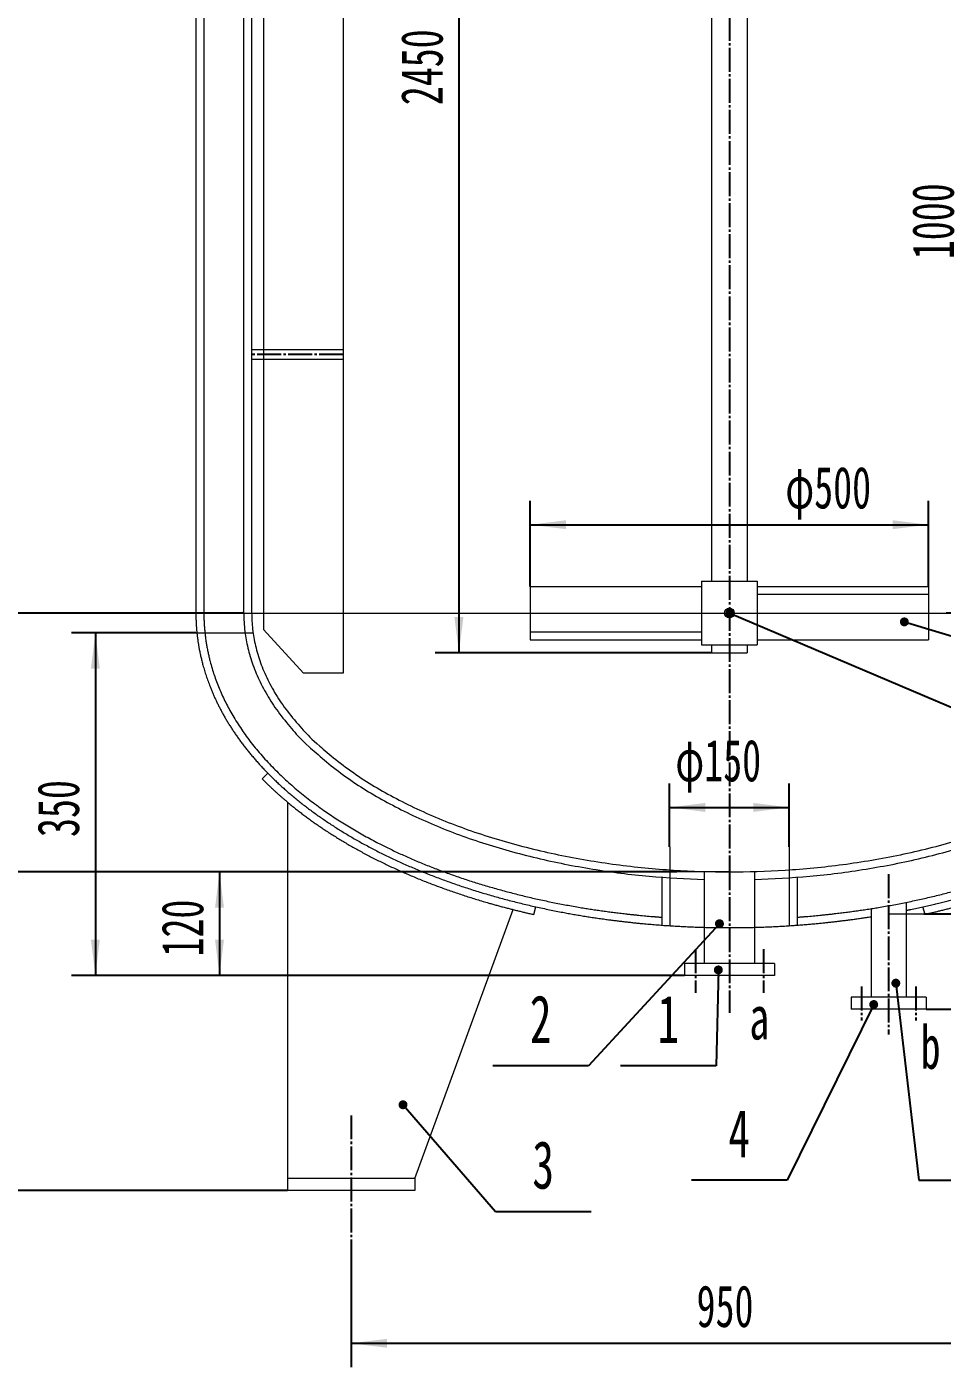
# Model space of a CAD drawing. Header units: millimetres. Extents: x -3150 to 3150, y -4455 to 4455.
# Drawn here: x -2094 to -945, y 110 to 1793 of the extents above; entities that cross this region are included whole.
import ezdxf

# ---------------------------------------------------------------- set-up
doc = ezdxf.new("R2010")
doc.units = ezdxf.units.MM
doc.linetypes.add('EB_DASHDOT', pattern=[39, 30, -3, 3, -3])
for name, color, linetype, lineweight in [('CAXA0', 7, 'Continuous', 70), ('CAXA1', 1, 'EB_DASHDOT', 25), ('CAXA4', 3, 'Continuous', 25)]:
    doc.layers.add(name, color=color, linetype=linetype, lineweight=lineweight)
doc.styles.add('UserTxtStyle6', font='SIMFANG.TTF', dxfattribs={"width": 0.667})
doc.styles.add('标准', font='SIMFANG.TTF', dxfattribs={"width": 0.667})
doc.dimstyles.new('标准', dxfattribs={"dimscale": 15, "dimtxt": 3.5, "dimasz": 3, "dimexe": 2, "dimexo": 0, "dimgap": 0.065, "dimtad": 1, "dimdec": 1, "dimdsep": 46, "dimtxsty": '标准', "dimcen": 0, "dimdle": 4, "dimadec": 4, "dimazin": 2, "dimtfac": 1, "dimtdec": 3, "dimtmove": 0, "dimatfit": 3, "dimldrblk": 'NONE', "dimfxl": 0, "dimtolj": 1, "dimtzin": 0, "dimarcsym": 0})

# ---------------------------------------------------------------- blocks, each defined once
blk = doc.blocks.new('*CAXBLOCK4447')
at = {"layer": 'CAXA0', "linetype": 'Continuous', "lineweight": 25}
for points in [[(-1287.1, 813.1), (-1242.1, 807.4), (-1242.1, 818.7)], [(-1137.1, 813.1), (-1182.1, 807.4), (-1182.1, 818.7)]]:
    blk.add_hatch(color=0, dxfattribs=at).paths.add_polyline_path(points, flags=0)
at = {"layer": 'CAXA0', "color": 0, "linetype": 'Continuous', "lineweight": 25}
for p, q in [((-1287.1, 763.5), (-1287.1, 843.1)), ((-1137.1, 763.5), (-1137.1, 843.1)), ((-1287.1, 813.1), (-1137.1, 813.1))]:
    blk.add_line(p, q, dxfattribs=at)
at = {"layer": 'CAXA0', "color": 0, "linetype": 'Continuous', "lineweight": 25, "insert": (-1279.9, 898.3), "char_height": 52.5, "attachment_point": 1, "style": '标准'}
blk.add_mtext('\\fFangSong_GB2312|b0|i0|p34;φ150', dxfattribs=at)
blk = doc.blocks.new('_None')
blk = doc.blocks.new('*CAXBLOCK4548')
at = {"layer": 'CAXA0', "linetype": 'Continuous', "lineweight": 25}
for points in [[(-1462.1, 1168), (-1417.1, 1162.4), (-1417.1, 1173.6)], [(-962.1, 1168), (-1007.1, 1162.4), (-1007.1, 1173.6)]]:
    blk.add_hatch(color=0, dxfattribs=at).paths.add_polyline_path(points, flags=0)
at = {"layer": 'CAXA0', "color": 0, "linetype": 'Continuous', "lineweight": 25}
for p, q in [((-1462.1, 1090.6), (-1462.1, 1198)), ((-962.1, 1090.6), (-962.1, 1198)), ((-1462.1, 1168), (-962.1, 1168))]:
    blk.add_line(p, q, dxfattribs=at)
at = {"layer": 'CAXA0', "color": 0, "linetype": 'Continuous', "lineweight": 25, "insert": (-1141.8, 1240.9), "char_height": 52.5, "attachment_point": 1, "style": '标准'}
blk.add_mtext('\\fFangSong_GB2312|b0|i0|p34;φ500', dxfattribs=at)
blk = doc.blocks.new('*CAXBLOCK5053')
at = {"layer": 'CAXA0', "linetype": 'Continuous', "lineweight": 25}
for points in [[(-909.8, 2057.1), (-915.4, 2012.1), (-904.1, 2012.1)], [(-909.8, 1057.1), (-915.4, 1102.1), (-904.1, 1102.1)]]:
    blk.add_hatch(color=0, dxfattribs=at).paths.add_polyline_path(points, flags=0)
at = {"layer": 'CAXA0', "color": 0, "linetype": 'Continuous', "lineweight": 25}
for p, q in [((-1065.2, 2057.1), (-879.8, 2057.1)), ((-909.8, 2057.1), (-909.8, 1057.1)), ((-602.1, 1057.1), (-939.8, 1057.1))]:
    blk.add_line(p, q, dxfattribs=at)
at = {"layer": 'CAXA0', "color": 0, "linetype": 'Continuous', "lineweight": 25, "insert": (-982.7, 1501.3), "char_height": 52.5, "attachment_point": 1, "rotation": 90, "style": '标准'}
blk.add_mtext('\\fFangSong_GB2312|b0|i0|p34;1000', dxfattribs=at)
blk = doc.blocks.new('*CAXBLOCK5255')
at = {"layer": 'CAXA0', "linetype": 'Continuous', "lineweight": 25}
for points in [[(-1212.1, 2245.7), (-1258, 2245.8), (-1255.3, 2234.9)], [(-1078.7, 2190.5), (-1046.2, 2158.1), (-1055.8, 2152.3)]]:
    blk.add_hatch(color=0, dxfattribs=at).paths.add_polyline_path(points, flags=0)
at = {"layer": 'CAXA0', "color": 0, "linetype": 'Continuous', "lineweight": 25}
blk.add_line((-1169.3, 2099.9), (-1057.5, 2211.7), dxfattribs=at)
for start, end in [(90, 108.2301), (26.7699, 45)]:
    blk.add_arc((-1212.1, 2057.1), 188.6, start, end, dxfattribs=at)
at = {"layer": 'CAXA0', "color": 0, "linetype": 'Continuous', "lineweight": 25, "insert": (-1193.1, 2267.3), "char_height": 52.5, "attachment_point": 1, "style": '标准'}
blk.add_mtext('\\fFangSong_GB2312|b0|i0|p34;45{%%D}', dxfattribs=at)
blk = doc.blocks.new('*CAXBLOCK5457')
at = {"layer": 'CAXA0', "linetype": 'Continuous', "lineweight": 25}
for points in [[(-1551.7, 3348), (-1557.4, 3303), (-1546.1, 3303)], [(-1551.7, 1007.1), (-1557.4, 1052.1), (-1546.1, 1052.1)]]:
    blk.add_hatch(color=0, dxfattribs=at).paths.add_polyline_path(points, flags=0)
at = {"layer": 'CAXA0', "color": 0, "linetype": 'Continuous', "lineweight": 25}
for p, q in [((-1375, 3348), (-1581.7, 3348)), ((-1551.7, 3348), (-1551.7, 1007.1)), ((-1234.6, 1007.1), (-1581.7, 1007.1))]:
    blk.add_line(p, q, dxfattribs=at)
at = {"layer": 'CAXA0', "color": 0, "linetype": 'Continuous', "lineweight": 25, "insert": (-1624.6, 1694.6), "char_height": 52.5, "attachment_point": 1, "rotation": 90, "style": '标准'}
blk.add_mtext('\\fFangSong_GB2312|b0|i0|p34;2450', dxfattribs=at)
blk = doc.blocks.new('*CAXBLOCK5962')
at = {"layer": 'CAXA0', "linetype": 'Continuous', "lineweight": 25}
for points in [[(-1687.1, 140.3), (-1642.1, 134.7), (-1642.1, 145.9)], [(-737.1, 140.3), (-782.1, 134.7), (-782.1, 145.9)]]:
    blk.add_hatch(color=0, dxfattribs=at).paths.add_polyline_path(points, flags=0)
at = {"layer": 'CAXA0', "color": 0, "linetype": 'Continuous', "lineweight": 25}
for p, q in [((-1687.1, 254.9), (-1687.1, 110.3)), ((-737.1, 254.9), (-737.1, 110.3)), ((-1687.1, 140.3), (-737.1, 140.3))]:
    blk.add_line(p, q, dxfattribs=at)
at = {"layer": 'CAXA0', "color": 0, "linetype": 'Continuous', "lineweight": 25, "insert": (-1253.3, 213.2), "char_height": 52.5, "attachment_point": 1, "style": '标准'}
blk.add_mtext('\\fFangSong_GB2312|b0|i0|p34;950', dxfattribs=at)
blk = doc.blocks.new('*CAXBLOCK6063')
at = {"layer": 'CAXA0', "linetype": 'Continuous', "lineweight": 25}
for points in [[(-2354.9, 3991.1), (-2349.3, 3946.1), (-2360.5, 3946.1)], [(-2354.9, 332.1), (-2349.3, 377.1), (-2360.5, 377.1)]]:
    blk.add_hatch(color=0, dxfattribs=at).paths.add_polyline_path(points, flags=0)
at = {"layer": 'CAXA0', "color": 0, "linetype": 'Continuous', "lineweight": 25}
for p, q in [((-1396.6, 3991.1), (-2384.9, 3991.1)), ((-2354.9, 332.1), (-2354.9, 3991.1)), ((-1767.1, 332.1), (-2384.9, 332.1))]:
    blk.add_line(p, q, dxfattribs=at)
at = {"layer": 'CAXA0', "color": 0, "linetype": 'Continuous', "lineweight": 25, "insert": (-2427.8, 2105.8), "char_height": 52.5, "attachment_point": 1, "rotation": 90, "style": '标准'}
blk.add_mtext('\\fFangSong_GB2312|b0|i0|p34;3642', dxfattribs=at)
blk = doc.blocks.new('*CAXBLOCK6568')
at = {"layer": 'CAXA0', "linetype": 'Continuous', "lineweight": 25}
for points in [[(-2188.3, 2857.1), (-2193.9, 2812.1), (-2182.7, 2812.1)], [(-2188.3, 1057.1), (-2193.9, 1102.1), (-2182.7, 1102.1)]]:
    blk.add_hatch(color=0, dxfattribs=at).paths.add_polyline_path(points, flags=0)
at = {"layer": 'CAXA0', "color": 0, "linetype": 'Continuous', "lineweight": 25}
for p, q in [((-1878.7, 2857.1), (-2218.3, 2857.1)), ((-2188.3, 2857.1), (-2188.3, 1057.1)), ((-1822.1, 1057.1), (-2218.3, 1057.1))]:
    blk.add_line(p, q, dxfattribs=at)
at = {"layer": 'CAXA0', "color": 0, "linetype": 'Continuous', "lineweight": 25, "insert": (-2261.2, 1901.3), "char_height": 52.5, "attachment_point": 1, "rotation": 90, "style": '标准'}
blk.add_mtext('\\fFangSong_GB2312|b0|i0|p34;1800', dxfattribs=at)
blk = doc.blocks.new('*CAXBLOCK6669')
at = {"layer": 'CAXA0', "linetype": 'Continuous', "lineweight": 25}
for points in [[(-2188.3, 1057.1), (-2193.9, 1012.1), (-2182.7, 1012.1)], [(-2188.3, 732.1), (-2193.9, 777.1), (-2182.7, 777.1)]]:
    blk.add_hatch(color=0, dxfattribs=at).paths.add_polyline_path(points, flags=0)
at = {"layer": 'CAXA0', "color": 0, "linetype": 'Continuous', "lineweight": 25}
for p, q in [((-1822.1, 1057.1), (-2218.3, 1057.1)), ((-2188.3, 1057.1), (-2188.3, 732.1)), ((-1278.1, 732.1), (-2218.3, 732.1))]:
    blk.add_line(p, q, dxfattribs=at)
at = {"layer": 'CAXA0', "color": 0, "linetype": 'Continuous', "lineweight": 25, "insert": (-2261.2, 853.4), "char_height": 52.5, "attachment_point": 1, "rotation": 90, "style": '标准'}
blk.add_mtext('\\fFangSong_GB2312|b0|i0|p34;325', dxfattribs=at)
blk = doc.blocks.new('*CAXBLOCK6770')
at = {"layer": 'CAXA0', "linetype": 'Continuous', "lineweight": 25}
for points in [[(-2188.3, 732.1), (-2193.9, 687.1), (-2182.7, 687.1)], [(-2188.3, 332.1), (-2193.9, 377.1), (-2182.7, 377.1)]]:
    blk.add_hatch(color=0, dxfattribs=at).paths.add_polyline_path(points, flags=0)
at = {"layer": 'CAXA0', "color": 0, "linetype": 'Continuous', "lineweight": 25}
for p, q in [((-1278.1, 732.1), (-2218.3, 732.1)), ((-2188.3, 732.1), (-2188.3, 332.1)), ((-1767.1, 332.1), (-2218.3, 332.1))]:
    blk.add_line(p, q, dxfattribs=at)
at = {"layer": 'CAXA0', "color": 0, "linetype": 'Continuous', "lineweight": 25, "insert": (-2261.2, 490.9), "char_height": 52.5, "attachment_point": 1, "rotation": 90, "style": '标准'}
blk.add_mtext('\\fFangSong_GB2312|b0|i0|p34;400', dxfattribs=at)
blk = doc.blocks.new('*CAXBLOCK6871')
at = {"layer": 'CAXA0', "linetype": 'Continuous', "lineweight": 25}
for points in [[(-2008.3, 1032.1), (-2013.9, 987.1), (-2002.7, 987.1)], [(-2008.3, 602.1), (-2013.9, 647.1), (-2002.7, 647.1)]]:
    blk.add_hatch(color=0, dxfattribs=at).paths.add_polyline_path(points, flags=0)
at = {"layer": 'CAXA0', "color": 0, "linetype": 'Continuous', "lineweight": 25}
for p, q in [((-1882.1, 1032.1), (-2038.3, 1032.1)), ((-2008.3, 1032.1), (-2008.3, 602.1)), ((-1268.6, 602.1), (-2038.3, 602.1))]:
    blk.add_line(p, q, dxfattribs=at)
at = {"layer": 'CAXA0', "color": 0, "linetype": 'Continuous', "lineweight": 25, "insert": (-2081.2, 775.9), "char_height": 52.5, "attachment_point": 1, "rotation": 90, "style": '标准'}
blk.add_mtext('\\fFangSong_GB2312|b0|i0|p34;350', dxfattribs=at)
blk = doc.blocks.new('*CAXBLOCK6972')
at = {"layer": 'CAXA0', "linetype": 'Continuous', "lineweight": 25}
for points in [[(-1852.4, 732.1), (-1858, 687.1), (-1846.8, 687.1)], [(-1852.4, 602.1), (-1858, 647.1), (-1846.8, 647.1)]]:
    blk.add_hatch(color=0, dxfattribs=at).paths.add_polyline_path(points, flags=0)
at = {"layer": 'CAXA0', "color": 0, "linetype": 'Continuous', "lineweight": 25}
for p, q in [((-1278.1, 732.1), (-1882.4, 732.1)), ((-1852.4, 732.1), (-1852.4, 602.1)), ((-1268.6, 602.1), (-1882.4, 602.1))]:
    blk.add_line(p, q, dxfattribs=at)
at = {"layer": 'CAXA0', "color": 0, "linetype": 'Continuous', "lineweight": 25, "insert": (-1925.3, 625.9), "char_height": 52.5, "attachment_point": 1, "rotation": 90, "style": '标准'}
blk.add_mtext('\\fFangSong_GB2312|b0|i0|p34;120', dxfattribs=at)
blk = doc.blocks.new('CAXBLOCK72', base_point=(-1348.7, 488.5))
at = {"layer": 'CAXA0', "linetype": 'Continuous', "lineweight": 25}
blk.add_hatch(color=0, dxfattribs=at).paths.add_polyline_path([(-1220.3, 609.1), (-1220.4, 609.9), (-1220.6, 610.8), (-1220.9, 611.6), (-1221.4, 612.4), (-1221.9, 613), (-1222.6, 613.6), (-1223.4, 614.1), (-1224.2, 614.4), (-1225, 614.6), (-1225.9, 614.7), (-1226.8, 614.6), (-1227.7, 614.4), (-1228.5, 614.1), (-1229.2, 613.6), (-1229.9, 613), (-1230.5, 612.4), (-1230.9, 611.6), (-1231.3, 610.8), (-1231.5, 609.9), (-1231.5, 609.1), (-1231.5, 608.2), (-1231.3, 607.3), (-1230.9, 606.5), (-1230.5, 605.8), (-1229.9, 605.1), (-1229.2, 604.5), (-1228.5, 604.1), (-1227.7, 603.7), (-1226.8, 603.5), (-1225.9, 603.4), (-1225, 603.5), (-1224.2, 603.7), (-1223.4, 604.1), (-1222.6, 604.5), (-1221.9, 605.1), (-1221.4, 605.8), (-1220.9, 606.5), (-1220.6, 607.3), (-1220.4, 608.2)], flags=0)
at = {"layer": 'CAXA0', "color": 0, "linetype": 'Continuous', "lineweight": 25}
for p, q in [((-1225.9, 609.1), (-1228.7, 488.5)), ((-1228.7, 488.5), (-1348.7, 488.5))]:
    blk.add_line(p, q, dxfattribs=at)
at = {"layer": 'CAXA0', "color": 0, "linetype": 'Continuous', "lineweight": 25, "insert": (-1302.4, 577.2), "char_height": 60, "attachment_point": 1, "style": 'UserTxtStyle6'}
blk.add_mtext('\\fFangSong_GB2312|b0|i0|p34;1', dxfattribs=at)
blk = doc.blocks.new('CAXBLOCK71', base_point=(-1225.9, 609.1))
at = {"layer": 'CAXA0', "color": 0, "linetype": 'ByBlock', "lineweight": -2}
blk.add_blockref('CAXBLOCK72', (-1348.7, 488.5), dxfattribs=at)
blk = doc.blocks.new('CAXBLOCK74', base_point=(-1509, 488.5))
at = {"layer": 'CAXA0', "linetype": 'Continuous', "lineweight": 25}
blk.add_hatch(color=0, dxfattribs=at).paths.add_polyline_path([(-1218.9, 667), (-1219, 667.9), (-1219.2, 668.8), (-1219.5, 669.6), (-1220, 670.3), (-1220.5, 671), (-1221.2, 671.6), (-1222, 672), (-1222.8, 672.4), (-1223.6, 672.6), (-1224.5, 672.6), (-1225.4, 672.6), (-1226.3, 672.4), (-1227.1, 672), (-1227.8, 671.6), (-1228.5, 671), (-1229.1, 670.3), (-1229.5, 669.6), (-1229.9, 668.8), (-1230.1, 667.9), (-1230.2, 667), (-1230.1, 666.1), (-1229.9, 665.3), (-1229.5, 664.5), (-1229.1, 663.7), (-1228.5, 663), (-1227.8, 662.5), (-1227.1, 662), (-1226.3, 661.7), (-1225.4, 661.5), (-1224.5, 661.4), (-1223.6, 661.5), (-1222.8, 661.7), (-1222, 662), (-1221.2, 662.5), (-1220.5, 663), (-1220, 663.7), (-1219.5, 664.5), (-1219.2, 665.3), (-1219, 666.1)], flags=0)
at = {"layer": 'CAXA0', "color": 0, "linetype": 'Continuous', "lineweight": 25}
for p, q in [((-1224.5, 667), (-1389, 488.5)), ((-1389, 488.5), (-1509, 488.5))]:
    blk.add_line(p, q, dxfattribs=at)
at = {"layer": 'CAXA0', "color": 0, "linetype": 'Continuous', "lineweight": 25, "insert": (-1462.7, 577.2), "char_height": 60, "attachment_point": 1, "style": 'UserTxtStyle6'}
blk.add_mtext('\\fFangSong_GB2312|b0|i0|p34;2', dxfattribs=at)
blk = doc.blocks.new('CAXBLOCK73', base_point=(-1224.5, 667))
at = {"layer": 'CAXA0', "color": 0, "linetype": 'ByBlock', "lineweight": -2}
blk.add_blockref('CAXBLOCK74', (-1509, 488.5), dxfattribs=at)
blk = doc.blocks.new('CAXBLOCK76', base_point=(-1385.8, 305.8))
at = {"layer": 'CAXA0', "linetype": 'Continuous', "lineweight": 25}
blk.add_hatch(color=0, dxfattribs=at).paths.add_polyline_path([(-1616.3, 439.7), (-1616.4, 440.6), (-1616.6, 441.5), (-1616.9, 442.3), (-1617.4, 443), (-1617.9, 443.7), (-1618.6, 444.3), (-1619.4, 444.7), (-1620.2, 445.1), (-1621, 445.3), (-1621.9, 445.3), (-1622.8, 445.3), (-1623.7, 445.1), (-1624.5, 444.7), (-1625.2, 444.3), (-1625.9, 443.7), (-1626.5, 443), (-1626.9, 442.3), (-1627.3, 441.5), (-1627.5, 440.6), (-1627.5, 439.7), (-1627.5, 438.8), (-1627.3, 438), (-1626.9, 437.2), (-1626.5, 436.4), (-1625.9, 435.7), (-1625.2, 435.2), (-1624.5, 434.7), (-1623.7, 434.4), (-1622.8, 434.2), (-1621.9, 434.1), (-1621, 434.2), (-1620.2, 434.4), (-1619.4, 434.7), (-1618.6, 435.2), (-1617.9, 435.7), (-1617.4, 436.4), (-1616.9, 437.2), (-1616.6, 438), (-1616.4, 438.8)], flags=0)
at = {"layer": 'CAXA0', "color": 0, "linetype": 'Continuous', "lineweight": 25}
for p, q in [((-1621.9, 439.7), (-1505.8, 305.8)), ((-1505.8, 305.8), (-1385.8, 305.8))]:
    blk.add_line(p, q, dxfattribs=at)
at = {"layer": 'CAXA0', "color": 0, "linetype": 'Continuous', "lineweight": 25, "insert": (-1459.5, 394.4), "char_height": 60, "attachment_point": 1, "style": 'UserTxtStyle6'}
blk.add_mtext('\\fFangSong_GB2312|b0|i0|p34;3', dxfattribs=at)
blk = doc.blocks.new('CAXBLOCK75', base_point=(-1621.9, 439.7))
at = {"layer": 'CAXA0', "color": 0, "linetype": 'ByBlock', "lineweight": -2}
blk.add_blockref('CAXBLOCK76', (-1385.8, 305.8), dxfattribs=at)
blk = doc.blocks.new('CAXBLOCK82', base_point=(-444.7, 781.9))
at = {"layer": 'CAXA0', "linetype": 'Continuous', "lineweight": 25}
blk.add_hatch(color=0, dxfattribs=at).paths.add_polyline_path([(-1205.9, 1056.9), (-1206, 1057.8), (-1206.2, 1058.7), (-1206.5, 1059.5), (-1207, 1060.2), (-1207.5, 1060.9), (-1208.2, 1061.5), (-1209, 1061.9), (-1209.8, 1062.3), (-1210.6, 1062.5), (-1211.5, 1062.6), (-1212.4, 1062.5), (-1213.3, 1062.3), (-1214.1, 1061.9), (-1214.8, 1061.5), (-1215.5, 1060.9), (-1216.1, 1060.2), (-1216.5, 1059.5), (-1216.9, 1058.7), (-1217.1, 1057.8), (-1217.1, 1056.9), (-1217.1, 1056.1), (-1216.9, 1055.2), (-1216.5, 1054.4), (-1216.1, 1053.6), (-1215.5, 1053), (-1214.8, 1052.4), (-1214.1, 1051.9), (-1213.3, 1051.6), (-1212.4, 1051.4), (-1211.5, 1051.3), (-1210.6, 1051.4), (-1209.8, 1051.6), (-1209, 1051.9), (-1208.2, 1052.4), (-1207.5, 1053), (-1207, 1053.6), (-1206.5, 1054.4), (-1206.2, 1055.2), (-1206, 1056.1)], flags=0)
at = {"layer": 'CAXA0', "color": 0, "linetype": 'Continuous', "lineweight": 25}
for p, q in [((-1211.5, 1056.9), (-564.7, 781.9)), ((-564.7, 781.9), (-444.7, 781.9))]:
    blk.add_line(p, q, dxfattribs=at)
at = {"layer": 'CAXA0', "color": 0, "linetype": 'Continuous', "lineweight": 25, "insert": (-518.4, 870.5), "char_height": 60, "attachment_point": 1, "style": 'UserTxtStyle6'}
blk.add_mtext('\\fFangSong_GB2312|b0|i0|p34;8', dxfattribs=at)
blk = doc.blocks.new('CAXBLOCK81', base_point=(-1211.5, 1056.9))
at = {"layer": 'CAXA0', "color": 0, "linetype": 'ByBlock', "lineweight": -2}
blk.add_blockref('CAXBLOCK82', (-444.7, 781.9), dxfattribs=at)
blk = doc.blocks.new('CAXBLOCK84', base_point=(13.6, 781.9))
at = {"layer": 'CAXA0', "linetype": 'Continuous', "lineweight": 25}
blk.add_hatch(color=0, dxfattribs=at).paths.add_polyline_path([(-986.7, 1046), (-986.8, 1046.9), (-987, 1047.7), (-987.3, 1048.5), (-987.8, 1049.3), (-988.3, 1050), (-989, 1050.5), (-989.8, 1051), (-990.6, 1051.3), (-991.4, 1051.5), (-992.3, 1051.6), (-993.2, 1051.5), (-994.1, 1051.3), (-994.9, 1051), (-995.6, 1050.5), (-996.3, 1050), (-996.9, 1049.3), (-997.3, 1048.5), (-997.7, 1047.7), (-997.9, 1046.9), (-997.9, 1046), (-997.9, 1045.1), (-997.7, 1044.2), (-997.3, 1043.4), (-996.9, 1042.7), (-996.3, 1042), (-995.6, 1041.4), (-994.9, 1041), (-994.1, 1040.6), (-993.2, 1040.4), (-992.3, 1040.4), (-991.4, 1040.4), (-990.6, 1040.6), (-989.8, 1041), (-989, 1041.4), (-988.3, 1042), (-987.8, 1042.7), (-987.3, 1043.4), (-987, 1044.2), (-986.8, 1045.1)], flags=0)
at = {"layer": 'CAXA0', "color": 0, "linetype": 'Continuous', "lineweight": 25}
for p, q in [((-992.3, 1046), (-106.4, 781.9)), ((-106.4, 781.9), (13.6, 781.9))]:
    blk.add_line(p, q, dxfattribs=at)
at = {"layer": 'CAXA0', "color": 0, "linetype": 'Continuous', "lineweight": 25, "insert": (-60.2, 870.5), "char_height": 60, "attachment_point": 1, "style": 'UserTxtStyle6'}
blk.add_mtext('\\fFangSong_GB2312|b0|i0|p34;9', dxfattribs=at)
blk = doc.blocks.new('CAXBLOCK83', base_point=(-992.3, 1046))
at = {"layer": 'CAXA0', "color": 0, "linetype": 'ByBlock', "lineweight": -2}
blk.add_blockref('CAXBLOCK84', (13.6, 781.9), dxfattribs=at)
blk = doc.blocks.new('*CAXBLOCK130133')
at = {"layer": 'CAXA0', "linetype": 'Continuous', "lineweight": 25}
for points in [[(-776.4, 679.6), (-782.1, 634.6), (-770.8, 634.6)], [(-776.4, 559.6), (-782.1, 604.6), (-770.8, 604.6)]]:
    blk.add_hatch(color=0, dxfattribs=at).paths.add_polyline_path(points, flags=0)
at = {"layer": 'CAXA0', "color": 0, "linetype": 'Continuous', "lineweight": 25}
for p, q in [((-967.8, 679.6), (-746.4, 679.6)), ((-776.4, 679.6), (-776.4, 559.6)), ((-965.1, 559.6), (-746.4, 559.6))]:
    blk.add_line(p, q, dxfattribs=at)
at = {"layer": 'CAXA0', "color": 0, "linetype": 'Continuous', "lineweight": 25, "insert": (-849.3, 578.4), "char_height": 52.5, "attachment_point": 1, "rotation": 90, "style": '标准'}
blk.add_mtext('\\fFangSong_GB2312|b0|i0|p34;120', dxfattribs=at)
blk = doc.blocks.new('CAXBLOCK132', base_point=(-1259.7, 345.1))
at = {"layer": 'CAXA0', "linetype": 'Continuous', "lineweight": 25}
blk.add_hatch(color=0, dxfattribs=at).paths.add_polyline_path([(-1025.2, 565.5), (-1025.3, 566.4), (-1025.5, 567.3), (-1025.8, 568.1), (-1026.3, 568.8), (-1026.8, 569.5), (-1027.5, 570.1), (-1028.3, 570.5), (-1029.1, 570.9), (-1029.9, 571.1), (-1030.8, 571.2), (-1031.7, 571.1), (-1032.5, 570.9), (-1033.4, 570.5), (-1034.1, 570.1), (-1034.8, 569.5), (-1035.4, 568.8), (-1035.8, 568.1), (-1036.2, 567.3), (-1036.4, 566.4), (-1036.4, 565.5), (-1036.4, 564.6), (-1036.2, 563.8), (-1035.8, 563), (-1035.4, 562.2), (-1034.8, 561.5), (-1034.1, 561), (-1033.4, 560.5), (-1032.5, 560.2), (-1031.7, 560), (-1030.8, 559.9), (-1029.9, 560), (-1029.1, 560.2), (-1028.3, 560.5), (-1027.5, 561), (-1026.8, 561.5), (-1026.3, 562.2), (-1025.8, 563), (-1025.5, 563.8), (-1025.3, 564.6)], flags=0)
at = {"layer": 'CAXA0', "color": 0, "linetype": 'Continuous', "lineweight": 25}
for p, q in [((-1030.8, 565.5), (-1139.7, 345.1)), ((-1139.7, 345.1), (-1259.7, 345.1))]:
    blk.add_line(p, q, dxfattribs=at)
at = {"layer": 'CAXA0', "color": 0, "linetype": 'Continuous', "lineweight": 25, "insert": (-1213.4, 433.7), "char_height": 60, "attachment_point": 1, "style": 'UserTxtStyle6'}
blk.add_mtext('\\fFangSong_GB2312|b0|i0|p34;4', dxfattribs=at)
blk = doc.blocks.new('CAXBLOCK131', base_point=(-1030.8, 565.5))
at = {"layer": 'CAXA0', "color": 0, "linetype": 'ByBlock', "lineweight": -2}
blk.add_blockref('CAXBLOCK132', (-1259.7, 345.1), dxfattribs=at)
blk = doc.blocks.new('CAXBLOCK134', base_point=(-854.2, 345.1))
at = {"layer": 'CAXA0', "linetype": 'Continuous', "lineweight": 25}
blk.add_hatch(color=0, dxfattribs=at).paths.add_polyline_path([(-997.4, 592.5), (-997.5, 593.3), (-997.7, 594.2), (-998, 595), (-998.5, 595.8), (-999, 596.4), (-999.7, 597), (-1000.5, 597.5), (-1001.3, 597.8), (-1002.1, 598), (-1003, 598.1), (-1003.9, 598), (-1004.8, 597.8), (-1005.6, 597.5), (-1006.3, 597), (-1007, 596.4), (-1007.6, 595.8), (-1008, 595), (-1008.4, 594.2), (-1008.6, 593.3), (-1008.6, 592.5), (-1008.6, 591.6), (-1008.4, 590.7), (-1008, 589.9), (-1007.6, 589.2), (-1007, 588.5), (-1006.3, 587.9), (-1005.6, 587.4), (-1004.8, 587.1), (-1003.9, 586.9), (-1003, 586.8), (-1002.1, 586.9), (-1001.3, 587.1), (-1000.5, 587.4), (-999.7, 587.9), (-999, 588.5), (-998.5, 589.2), (-998, 589.9), (-997.7, 590.7), (-997.5, 591.6)], flags=0)
at = {"layer": 'CAXA0', "color": 0, "linetype": 'Continuous', "lineweight": 25}
for p, q in [((-1003, 592.5), (-974.2, 345.1)), ((-974.2, 345.1), (-854.2, 345.1))]:
    blk.add_line(p, q, dxfattribs=at)
at = {"layer": 'CAXA0', "color": 0, "linetype": 'Continuous', "lineweight": 25, "insert": (-927.9, 433.7), "char_height": 60, "attachment_point": 1, "style": 'UserTxtStyle6'}
blk.add_mtext('\\fFangSong_GB2312|b0|i0|p34;5', dxfattribs=at)
blk = doc.blocks.new('CAXBLOCK133', base_point=(-1003, 592.5))
at = {"layer": 'CAXA0', "color": 0, "linetype": 'ByBlock', "lineweight": -2}
blk.add_blockref('CAXBLOCK134', (-854.2, 345.1), dxfattribs=at)

msp = doc.modelspace()

# ---------------------------------------------------------------- linework, layer by layer
at = {"layer": 'CAXA0', "linetype": 'Continuous', "lineweight": 18}
for p, q in [((-1822.07, 2857.13), (-1822.07, 1057.13)), ((-1812.07, 2842.13), (-1812.07, 1057.13)), ((-1882.07, 2717.13), (-1882.07, 1057.13)), ((-1872.07, 2712.99), (-1872.07, 1057.13)), ((-1797.07, 2356.53), (-1797.07, 1036.34)), ((-1697.07, 2314.44), (-1697.07, 981.53)), ((-1234.57, 2022.13), (-1234.57, 1097.13)), ((-1189.57, 2022.13), (-1189.57, 1097.13)), ((-1697.07, 1387.53), (-1812.07, 1387.53)), ((-1697.07, 1375.53), (-1812.07, 1375.53)), ((-1462.07, 1102.45), (-1462.07, 1023.65)), ((-1247.07, 1097.13), (-1247.07, 1017.13)), ((-1247.07, 1097.13), (-1177.07, 1097.13)), ((-1177.07, 1097.13), (-1177.07, 1017.13)), ((-1462.07, 1090.62), (-1462.07, 1023.65)), ((-1462.07, 1090.62), (-1247.07, 1090.62)), ((-1177.07, 1090.62), (-962.07, 1090.62)), ((-1177.07, 1080.62), (-962.07, 1080.62)), ((-962.07, 1090.62), (-962.07, 1023.65)), ((-1822.07, 1057.13), (-602.07, 1057.13)), ((-1882.07, 1032.13), (-1810.3, 1032.13)), ((-1797.07, 1036.34), (-1747.07, 981.53)), ((-1462.07, 1033.65), (-1247.07, 1033.65)), ((-1462.07, 1023.65), (-1247.07, 1023.65)), ((-1247.07, 1017.13), (-1177.07, 1017.13)), ((-1234.57, 1017.13), (-1234.57, 1007.13)), ((-1189.57, 1017.13), (-1189.57, 1007.13)), ((-1177.07, 1023.65), (-962.07, 1023.65)), ((-1234.57, 1007.13), (-1189.57, 1007.13)), ((-1697.07, 981.53), (-1747.07, 981.53)), ((-1798.97, 849.12), (-1791.89, 856.19)), ((-1767.07, 819.72), (-1767.07, 332.13)), ((-1287.07, 763.52), (-1287.07, 664.54)), ((-1137.07, 763.52), (-1137.07, 664.54)), ((-1297.07, 725.4), (-1297.07, 665.23)), ((-1212.07, 732.13), (-1278.13, 732.13)), ((-1243.57, 732.58), (-1243.57, 617.13)), ((-1180.57, 732.58), (-1180.57, 617.13)), ((-1127.07, 725.4), (-1127.07, 665.23)), ((-990.07, 694.07), (-990.07, 574.64)), ((-1607.07, 347.13), (-1483.72, 684.82)), ((-1457.86, 678.66), (-1455.09, 688.29)), ((-1034.07, 685.9), (-1034.07, 574.64)), ((-1012.07, 679.64), (-967.82, 679.64)), ((-966.29, 678.66), (-969.05, 688.29)), ((-1155.57, 617.13), (-1268.57, 617.13)), ((-1268.57, 617.13), (-1268.57, 602.13)), ((-1155.57, 617.13), (-1268.57, 617.13)), ((-1155.57, 617.13), (-1155.57, 602.13)), ((-1155.57, 602.13), (-1268.57, 602.13)), ((-1155.57, 602.13), (-1268.57, 602.13)), ((-1059.07, 574.64), (-1059.07, 559.64)), ((-965.07, 574.64), (-1059.07, 574.64)), ((-965.07, 574.64), (-965.07, 559.64)), ((-965.07, 559.64), (-1059.07, 559.64)), ((-1607.07, 347.13), (-1767.07, 347.13)), ((-1607.07, 347.13), (-1607.07, 332.13)), ((-1607.07, 332.13), (-1767.07, 332.13))]:
    msp.add_line(p, q, dxfattribs=at)
msp.add_circle((-1212.07, 1057.13), 6, dxfattribs=at)
for points, weights, degree, knots in [([(-1822.07, 1057.13), (-1822.07, 1057.13), (-1822.07, 1057.13), (-1822.07, 739.01), (-1243.57, 722.58)], [0.999999856228, 0.999999928114, 1, 0.717695458863, 0.979588248544], 2, [0, 0, 0, 0.000185, 0.000185, 726.4731533, 726.4731533, 726.4731533]), ([(-1882.07, 1057.13), (-1882.07, 1050.6), (-1881.53, 1037.17), (-1879.08, 1017.27), (-1874.91, 997.03), (-1867, 970.06), (-1852.7, 936.66), (-1828.81, 898.16), (-1798.45, 861.56), (-1762.03, 827.31), (-1720.02, 795.74), (-1673.01, 767.13), (-1621.68, 741.73), (-1566.79, 719.75), (-1509.23, 701.32), (-1449.91, 686.51), (-1389.74, 675.29), (-1339.37, 668.81), (-1299.47, 665.28), (-1269.9, 663.44), (-1240.94, 662.37), (-1212.07, 662.02), (-1183.21, 662.37), (-1154.25, 663.44), (-1124.67, 665.28), (-1084.78, 668.81), (-1054.55, 672.7), (-1034.35, 675.88), (-1034.07, 675.93)], [0.999999856228, 1.00610179681, 0.976412714265, 0.967000973647, 0.949643554295, 0.931201021713, 0.909918574127, 0.889423214672, 0.873379148342, 0.861945084603, 0.85507847012, 0.852790808761, 0.855078638396, 0.861944303673, 0.873381888127, 0.889412712977, 0.909957409805, 0.931086344191, 0.949841883213, 0.966243383001, 0.97924399313, 1.01037800201, 0.979243998826, 0.966243390584, 0.949841894359, 0.931086358527, 0.9182915964, 0.910546717884, 0.910440760042], 3, [0, 0, 0, 0, 27.1100262, 54.2200524, 81.3300786, 108.4401047, 162.6601571, 216.8802095, 271.1002618, 325.3203142, 379.5403666, 433.7604189, 487.9804713, 542.2005237, 596.4205761, 650.6406284, 704.8606808, 759.0807332, 786.1907593, 813.3007855, 840.4108117, 867.5208379, 894.6308574, 921.740877, 948.8508965, 975.960916, 1030.1809551, 1030.934142, 1030.934142, 1030.934142, 1030.934142]), ([(-1872.07, 1057.13), (-1872.07, 1030.81), (-1862.94, 976.62), (-1821.88, 899.76), (-1755.64, 830.88), (-1682.53, 782.3), (-1615.08, 749.38), (-1561.06, 728.04), (-1504.42, 710.16), (-1446.05, 695.79), (-1386.86, 684.9), (-1337.3, 678.61), (-1307.43, 676.01), (-1297.36, 675.26), (-1297.07, 675.24)], [1, 0.975592231766, 0.932878634399, 0.887114082263, 0.859655294219, 0.85202801816, 0.855078680248, 0.861944308519, 0.873381907764, 0.889412730671, 0.90995742722, 0.931086358542, 0.945290481159, 0.950529129123, 0.950678653793], 3, [0, 0, 0, 0, 103.5896981, 207.1793962, 310.7690942, 414.3587923, 466.1536414, 517.9484904, 569.7433394, 621.5381885, 673.3330375, 725.1278866, 751.0253111, 751.7845832, 751.7845832, 751.7845832, 751.7845832]), ([(-1812.07, 1057.13), (-1812.07, 732.13), (-1212.07, 732.13), (-612.07, 732.13), (-612.07, 1057.13)], [1, 0.707106781187, 1, 0.707106781187, 1], 2, [0, 0, 0, 742.6149479, 742.6149479, 1485.2298958, 1485.2298958, 1485.2298958]), ([(-1127.07, 675.24), (-1126.79, 675.26), (-1116.71, 676.01), (-1086.85, 678.61), (-1037.29, 684.9), (-978.1, 695.79), (-919.72, 710.16), (-863.09, 728.04), (-809.07, 749.38), (-741.62, 782.3), (-668.51, 830.88), (-602.27, 899.76), (-561.2, 976.62), (-552.07, 1030.81), (-552.07, 1057.13)], [0.950678653793, 0.950529129123, 0.945290481159, 0.931086358542, 0.90995742722, 0.889412730671, 0.873381907764, 0.861944308519, 0.855078680248, 0.85202801816, 0.859655294219, 0.887114082263, 0.932878634399, 0.975592231766, 1], 3, [0, 0, 0, 0, 0.7592721, 26.6566967, 78.4515457, 130.2463947, 182.0412438, 233.8360928, 285.6309419, 337.4257909, 441.015489, 544.6051871, 648.1948851, 751.7845832, 751.7845832, 751.7845832, 751.7845832]), ([(-990.07, 683.82), (-984.96, 684.85), (-959.71, 690.14), (-914.91, 701.32), (-857.36, 719.75), (-802.47, 741.73), (-733.96, 775.62), (-659.75, 825.63), (-592.67, 896.39), (-551.24, 975.04), (-542.07, 1030.3), (-542.07, 1057.13)], [0.894976046775, 0.893322913121, 0.885431756544, 0.873381907764, 0.861944308519, 0.855078680248, 0.85202801816, 0.859655294219, 0.887114082263, 0.932878634399, 0.975592231766, 1], 3, [0, 0, 0, 0, 13.08416, 64.3940808, 115.7040016, 167.0139224, 218.3238432, 320.9436847, 423.5635263, 526.1833679, 628.8032095, 628.8032095, 628.8032095, 628.8032095]), ([(-1798.97, 849.12), (-1789.17, 839.14), (-1766.04, 817.81), (-1725.62, 787.43), (-1677.82, 758.34), (-1625.74, 732.58), (-1570.17, 710.33), (-1513.98, 692.34), (-1475.96, 682.72), (-1457.86, 678.66)], [0.871872895347, 0.868290792475, 0.861555000229, 0.85507847012, 0.852790808761, 0.855078638396, 0.861944303673, 0.87297956365, 0.882949840306, 0.888260321949], 3, [0, 0, 0, 0, 47.6702662, 105.1338503, 162.5974343, 220.0610184, 277.5246025, 334.9881866, 386.3878138, 386.3878138, 386.3878138, 386.3878138]), ([(-625.18, 849.12), (-634.98, 839.14), (-658.11, 817.81), (-698.53, 787.43), (-746.33, 758.34), (-798.41, 732.58), (-853.98, 710.33), (-910.16, 692.34), (-948.19, 682.72), (-966.29, 678.66)], [0.871872895347, 0.868290792475, 0.861555000229, 0.85507847012, 0.852790808761, 0.855078638396, 0.861944303673, 0.87297956365, 0.882949840306, 0.888260321949], 3, [0, 0, 0, 0, 47.6702662, 105.1338503, 162.5974343, 220.0610184, 277.5246025, 334.9881866, 386.3878138, 386.3878138, 386.3878138, 386.3878138])]:
    msp.add_rational_spline(points, weights, degree=degree, knots=knots, dxfattribs=at)
for points, weights, degree in [([(-1180.57, 722.58), (-602.07, 739.01), (-602.07, 1057.13)], [0.979588248544, 0.717695458863, 1], 2), ([(-1012.07, 679.63), (-1012.06, 679.64), (-1012.04, 679.64), (-1012.03, 679.64)], [0.902402089269, 0.902396458975, 0.902390829181, 0.902385199886], 3)]:
    msp.add_rational_spline(points, weights, degree=degree, dxfattribs=at)
at = {"layer": 'CAXA1', "linetype": 'EB_DASHDOT', "lineweight": 25}
for p, q in [((-1212.07, 4067.65), (-1212.07, 732.13)), ((-1697.07, 1381.53), (-1812.07, 1381.53)), ((-1212.07, 739.29), (-1212.07, 555.36)), ((-1012.07, 729.2), (-1012.07, 527.9)), ((-1254.77, 634.9), (-1254.77, 580.2)), ((-1169.38, 634.9), (-1169.38, 580.2)), ((-1046.02, 588.14), (-1046.02, 545.49)), ((-978.13, 588.14), (-978.13, 545.49)), ((-1687.07, 426.48), (-1687.07, 254.92))]:
    msp.add_line(p, q, dxfattribs=at)

# ---------------------------------------------------------------- block references
at = {"layer": 'CAXA0', "linetype": 'Continuous', "lineweight": 18}
for name, p in [('CAXBLOCK81', (-1211.52, 1056.93)), ('CAXBLOCK83', (-992.32, 1045.99)), ('CAXBLOCK73', (-1224.53, 667.02)), ('CAXBLOCK71', (-1225.92, 609.07)), ('CAXBLOCK133', (-1003.02, 592.46)), ('CAXBLOCK131', (-1030.81, 565.53)), ('CAXBLOCK75', (-1621.92, 439.72))]:
    msp.add_blockref(name, p, dxfattribs=at)

# ---------------------------------------------------------------- texts
at = {"layer": 'CAXA4', "linetype": 'Continuous', "lineweight": 25, "attachment_point": 1, "style": '标准'}
for s, insert, char_height in [('\\fFangSong_GB2312|b0|i0|p34;a', (-1186.98, 576.5), 54.7449), ('\\fFangSong_GB2312|b0|i0|p34;b', (-971.74, 539.74), 54.75)]:
    msp.add_mtext(s, dxfattribs=dict(at, insert=insert, char_height=char_height))

# ---------------------------------------------------------------- dimensions: what is measured, and where the dimension line sits
at = {"layer": 'CAXA4', "linetype": 'Continuous', "lineweight": 18}
dim = msp.add_angular_dim_2l(base=(-1139.91, 2231.35), line1=((-1212.07, 4067.65), (-1212.07, 732.13)), line2=((-1169.3, 2099.91), (-1253.96, 2015.25)), text='\\fFangSong_GB2312;45{%%D}', dimstyle='标准', dxfattribs=at)
dim.commit()
dim.dimension.update_dxf_attribs({"geometry": '*CAXBLOCK5255', "text_midpoint": (-1139.91, 2231.35)})
for base, p1, p2, angle, text, picture, middle in [((-2354.88, 2161.62), (-1767.07, 332.13), (-1396.55, 3991.1), 270, '\\fFangSong_GB2312;3642', '*CAXBLOCK6063', (-2391.82, 2161.62)), ((-1551.74, 1750.4), (-1375.03, 3348.03), (-1234.57, 1007.13), 90, '\\fFangSong_GB2312;2450', '*CAXBLOCK5457', (-1588.68, 1750.4)), ((-2188.32, 1957.13), (-1878.66, 2857.13), (-1822.07, 1057.13), 270, '\\fFangSong_GB2312;1800', '*CAXBLOCK6568', (-2225.26, 1957.13)), ((-909.77, 1557.13), (-1065.16, 2057.13), (-602.07, 1057.13), 90, '\\fFangSong_GB2312;1000', '*CAXBLOCK5053', (-946.71, 1557.13)), ((-2188.32, 894.63), (-1822.07, 1057.13), (-1278.13, 732.13), 90, '\\fFangSong_GB2312;325', '*CAXBLOCK6669', (-2225.26, 894.63)), ((-2008.3, 817.13), (-1882.07, 1032.13), (-1268.57, 602.13), 90, '\\fFangSong_GB2312;350', '*CAXBLOCK6871', (-2045.24, 817.13)), ((-1852.41, 667.13), (-1278.13, 732.13), (-1268.57, 602.13), 270, '\\fFangSong_GB2312;120', '*CAXBLOCK6972', (-1889.35, 667.13)), ((-2188.32, 532.13), (-1278.13, 732.13), (-1767.07, 332.13), 270, '\\fFangSong_GB2312;400', '*CAXBLOCK6770', (-2225.26, 532.13)), ((-776.43, 619.64), (-967.82, 679.64), (-965.07, 559.64), 90, '\\fFangSong_GB2312;120', '*CAXBLOCK130133', (-813.37, 619.64))]:
    dim = msp.add_linear_dim(base=base, p1=p1, p2=p2, angle=angle, text=text, dimstyle='标准', dxfattribs=at)
    dim.commit()
    dim.dimension.update_dxf_attribs({"geometry": picture, "text_midpoint": middle})
for base, p1, p2, text, picture, middle in [((-1074, 1167.98), (-1462.07, 1090.62), (-962.07, 1090.62), '\\fFangSong_GB2312;φ500', '*CAXBLOCK4548', (-1074, 1204.92)), ((-1212.07, 813.06), (-1287.07, 763.52), (-1137.07, 763.52), '\\fFangSong_GB2312;φ150', '*CAXBLOCK4447', (-1212.07, 862.31)), ((-1212.07, 140.3), (-1687.07, 254.92), (-737.07, 254.92), '\\fFangSong_GB2312;950', '*CAXBLOCK5962', (-1212.07, 177.24))]:
    dim = msp.add_linear_dim(base=base, p1=p1, p2=p2, text=text, dimstyle='标准', dxfattribs=at)
    dim.commit()
    dim.dimension.update_dxf_attribs({"geometry": picture, "text_midpoint": middle})

doc.saveas('drawing.dxf')
